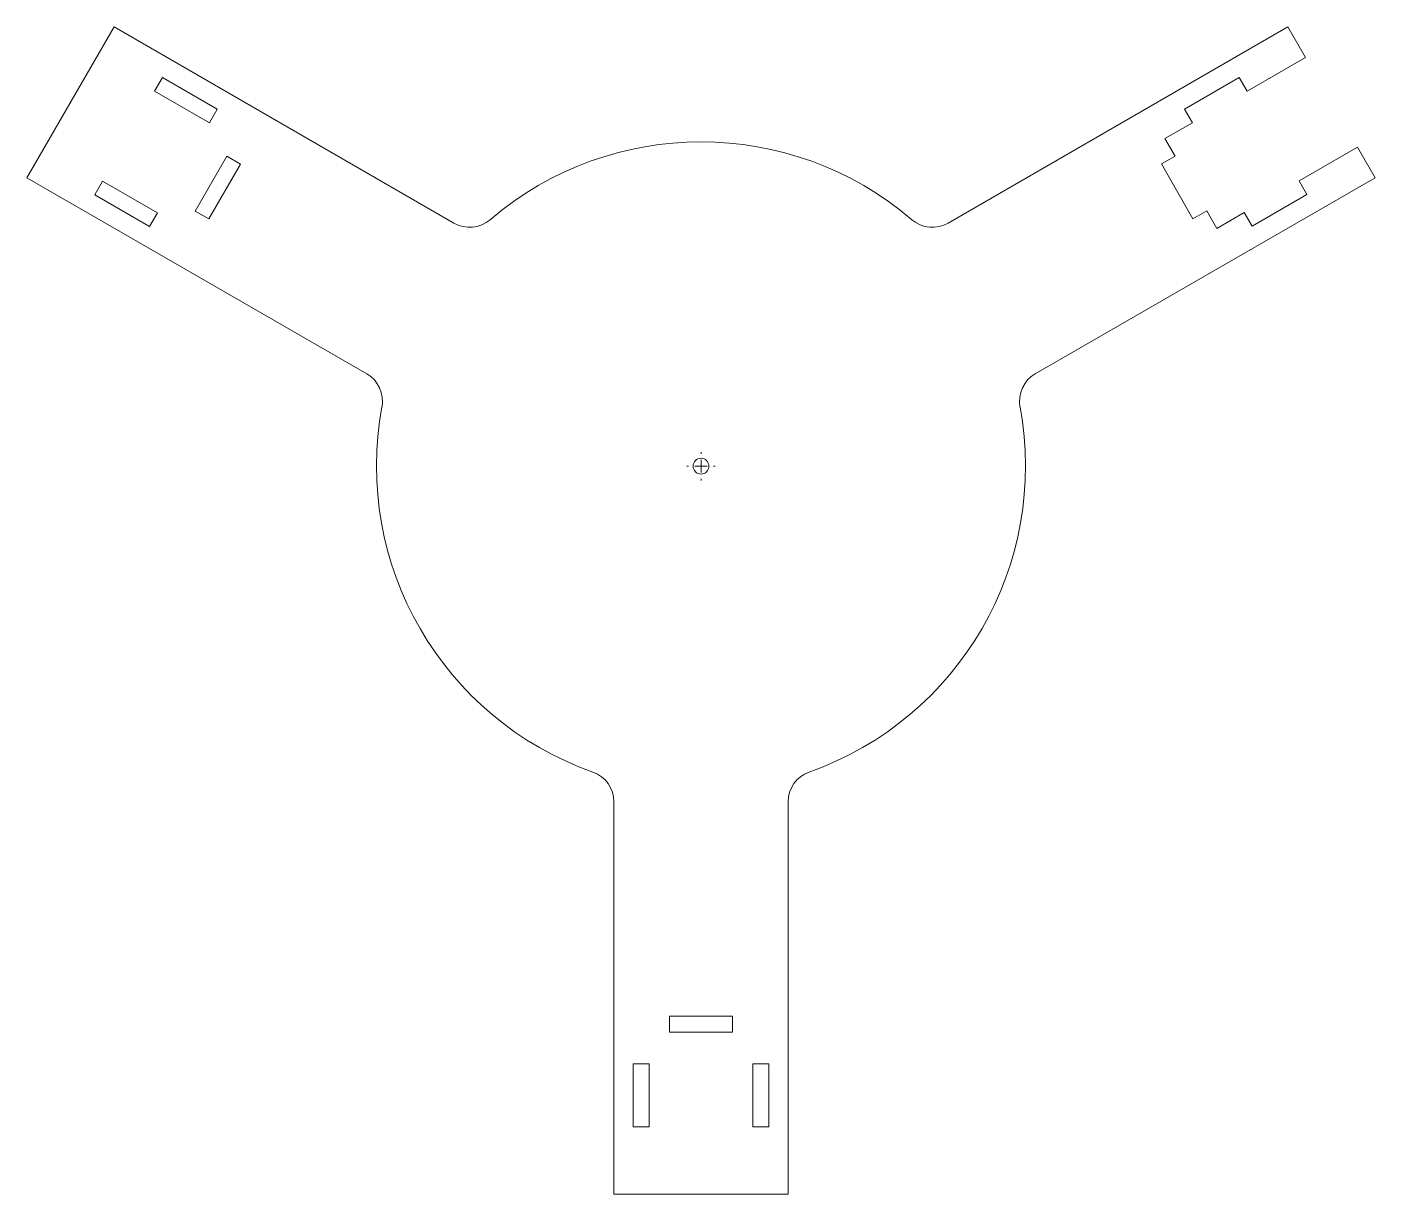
# Model space of a CAD drawing. Header units: millimetres. Extents: x 13 to 554, y 30 to 498.
import ezdxf

# ---------------------------------------------------------------- set-up
doc = ezdxf.new("R2010")
doc.units = ezdxf.units.MM

# ---------------------------------------------------------------- blocks, each defined once
blk = doc.blocks.new('SW_CENTERMARKSYMBOL_0')
at = {"color": 0, "linetype": 'Continuous', "lineweight": 0}
for p, q in [((0, 5), (0, 5.675)), ((-5, 0), (-5.675, 0)), ((0, 0), (-2.5, 0)), ((0, 0), (0, 2.5)), ((0, 0), (0, -2.5)), ((0, 0), (2.5, 0)), ((5, 0), (5.675, 0)), ((0, -5), (0, -5.675))]:
    blk.add_line(p, q, dxfattribs=at)

msp = doc.modelspace()

# ---------------------------------------------------------------- linework, layer by layer
at = {"color": 7, "linetype": 'Continuous', "lineweight": 15}
for p, q in [((48.09, 498.18), (13.16, 437.69)), ((184.39, 419.49), (48.09, 498.18)), ((519.09, 498.18), (382.78, 419.49)), ((526.14, 485.98), (519.09, 498.18)), ((502.71, 472.45), (526.14, 485.98)), ((67.53, 477.89), (64.35, 472.39)), ((89.53, 465.19), (67.53, 477.89)), ((477.54, 465.25), (499.54, 477.95)), ((499.54, 477.95), (502.71, 472.45)), ((64.35, 472.39), (86.35, 459.69)), ((86.35, 459.69), (89.53, 465.19)), ((480.72, 459.75), (477.54, 465.25)), ((469.72, 453.4), (480.72, 459.75)), ((473.78, 446.36), (469.72, 453.4)), ((546.97, 449.9), (523.54, 436.37)), ((554.02, 437.69), (546.97, 449.9)), ((93.29, 446.3), (80.59, 424.3)), ((98.79, 443.12), (93.29, 446.3)), ((468.28, 443.19), (473.78, 446.36)), ((86.09, 421.13), (98.79, 443.12)), ((480.98, 421.19), (468.28, 443.19)), ((13.16, 437.69), (149.47, 358.99)), ((43.53, 436.31), (40.35, 430.81)), ((65.52, 423.61), (43.53, 436.31)), ((417.71, 358.99), (554.02, 437.69)), ((523.54, 436.37), (526.72, 430.88)), ((40.35, 430.81), (62.35, 418.11)), ((526.72, 430.88), (504.72, 418.18)), ((62.35, 418.11), (65.52, 423.61)), ((80.59, 424.3), (86.09, 421.13)), ((486.48, 424.36), (480.98, 421.19)), ((490.55, 417.32), (486.48, 424.36)), ((501.55, 423.67), (490.55, 417.32)), ((504.72, 418.18), (501.55, 423.67)), ((248.66, 187.18), (248.66, 29.79)), ((318.51, 29.79), (318.51, 187.18)), ((296.29, 101.16), (270.89, 101.16)), ((270.89, 101.16), (270.89, 94.81)), ((296.29, 94.81), (296.29, 101.16)), ((270.89, 94.81), (296.29, 94.81)), ((262.76, 82.11), (256.41, 82.11)), ((256.41, 82.11), (256.41, 56.71)), ((262.76, 56.71), (262.76, 82.11)), ((304.42, 82.11), (304.42, 56.71)), ((310.77, 82.11), (304.42, 82.11)), ((310.77, 56.71), (310.77, 82.11)), ((256.41, 56.71), (262.76, 56.71)), ((304.42, 56.71), (310.77, 56.71)), ((248.66, 29.79), (318.51, 29.79))]:
    msp.add_line(p, q, dxfattribs=at)
msp.add_circle((283.59, 321.89), 3.18, dxfattribs=at)
for centre, radius, start, end in [((283.59, 321.89), 130.18, 49.4712, 130.5288), ((190.74, 430.48), 12.7, 240, 310.5288), ((376.43, 430.48), 12.7, 229.4712, 300), ((143.12, 348), 12.7, 349.4712, 60), ((424.06, 348), 12.7, 120, 190.5288), ((283.59, 321.89), 130.18, 169.4712, 250.5288), ((283.59, 321.89), 130.18, 289.4712, 10.5288), ((235.96, 187.18), 12.7, 0, 70.5288), ((331.21, 187.18), 12.7, 109.4712, 180)]:
    msp.add_arc(centre, radius, start, end, dxfattribs=at)

# ---------------------------------------------------------------- block references
at = {"color": 7, "linetype": 'Continuous', "lineweight": 0}
msp.add_blockref('SW_CENTERMARKSYMBOL_0', (283.59, 321.89), dxfattribs=at)

doc.saveas('drawing.dxf')
